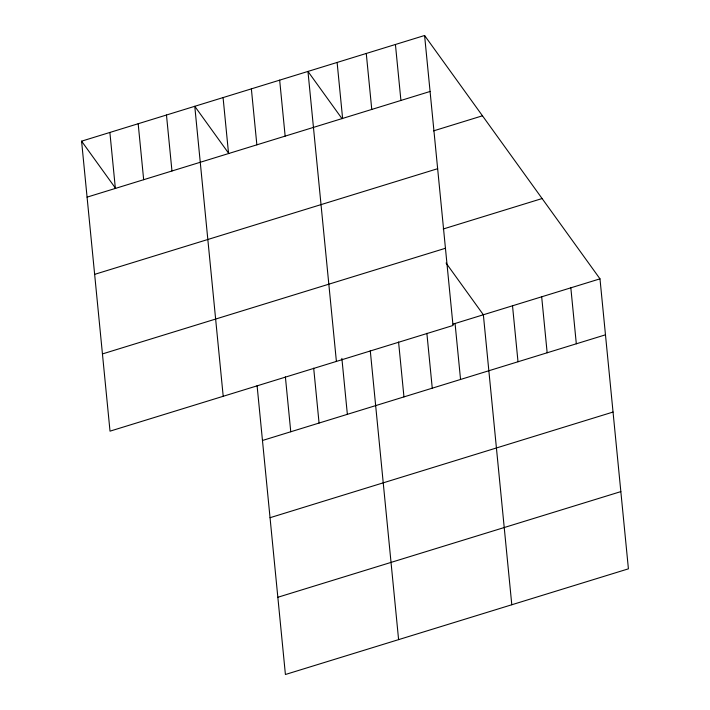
<?xml version="1.0" encoding="UTF-8"?>
<svg xmlns="http://www.w3.org/2000/svg" width="710" height="710" viewBox="0 0 710 710"><rect width="100%" height="100%" fill="white"/><g stroke="black" fill="none" stroke-linecap="round" stroke-linejoin="round"><path stroke-width="1.06" d="M424.589 35.5L453.015 325.491L110.014 431.156L81.588 141.166L424.589 35.5L599.985 278.844L628.412 568.834L285.411 674.5L257.091 385.61M87.073 197.14L430.074 91.475M433.526 130.88L482.463 115.801M94.643 274.362L437.644 168.696M443.182 229.011L542.103 198.543M102.444 353.926L445.445 248.269M452.971 324.133L599.985 278.844M262.469 440.484L605.47 334.818M270.04 517.705L613.041 412.048M277.841 597.27L620.842 491.613M342.051 118.712L307.962 71.426L336.398 361.417M446.058 263.019L483.359 314.77L511.795 604.76M228.86 153.582L194.771 106.296L223.206 396.286M81.588 141.166L115.668 188.452M570.831 287.825L576.316 343.8M541.677 296.807L547.161 352.781M512.514 305.788L518.007 361.763M455.066 323.485L460.55 379.459M426.879 333.301L432.257 388.175M395.426 44.481L400.919 100.456M398.576 342.016L403.954 396.899M366.271 53.463L371.765 109.438M370.283 350.74L398.603 639.63M337.117 62.444L342.611 118.419M341.874 358.355L347.359 414.329M313.687 368.17L319.065 423.045M279.669 80.141L285.154 136.116M285.385 376.886L290.763 431.769M251.367 88.856L256.86 144.831M223.073 97.581L228.558 153.546M166.477 115.011L171.962 170.986M138.175 123.726L143.668 179.701M109.881 132.442L115.366 188.416"/></g></svg>
